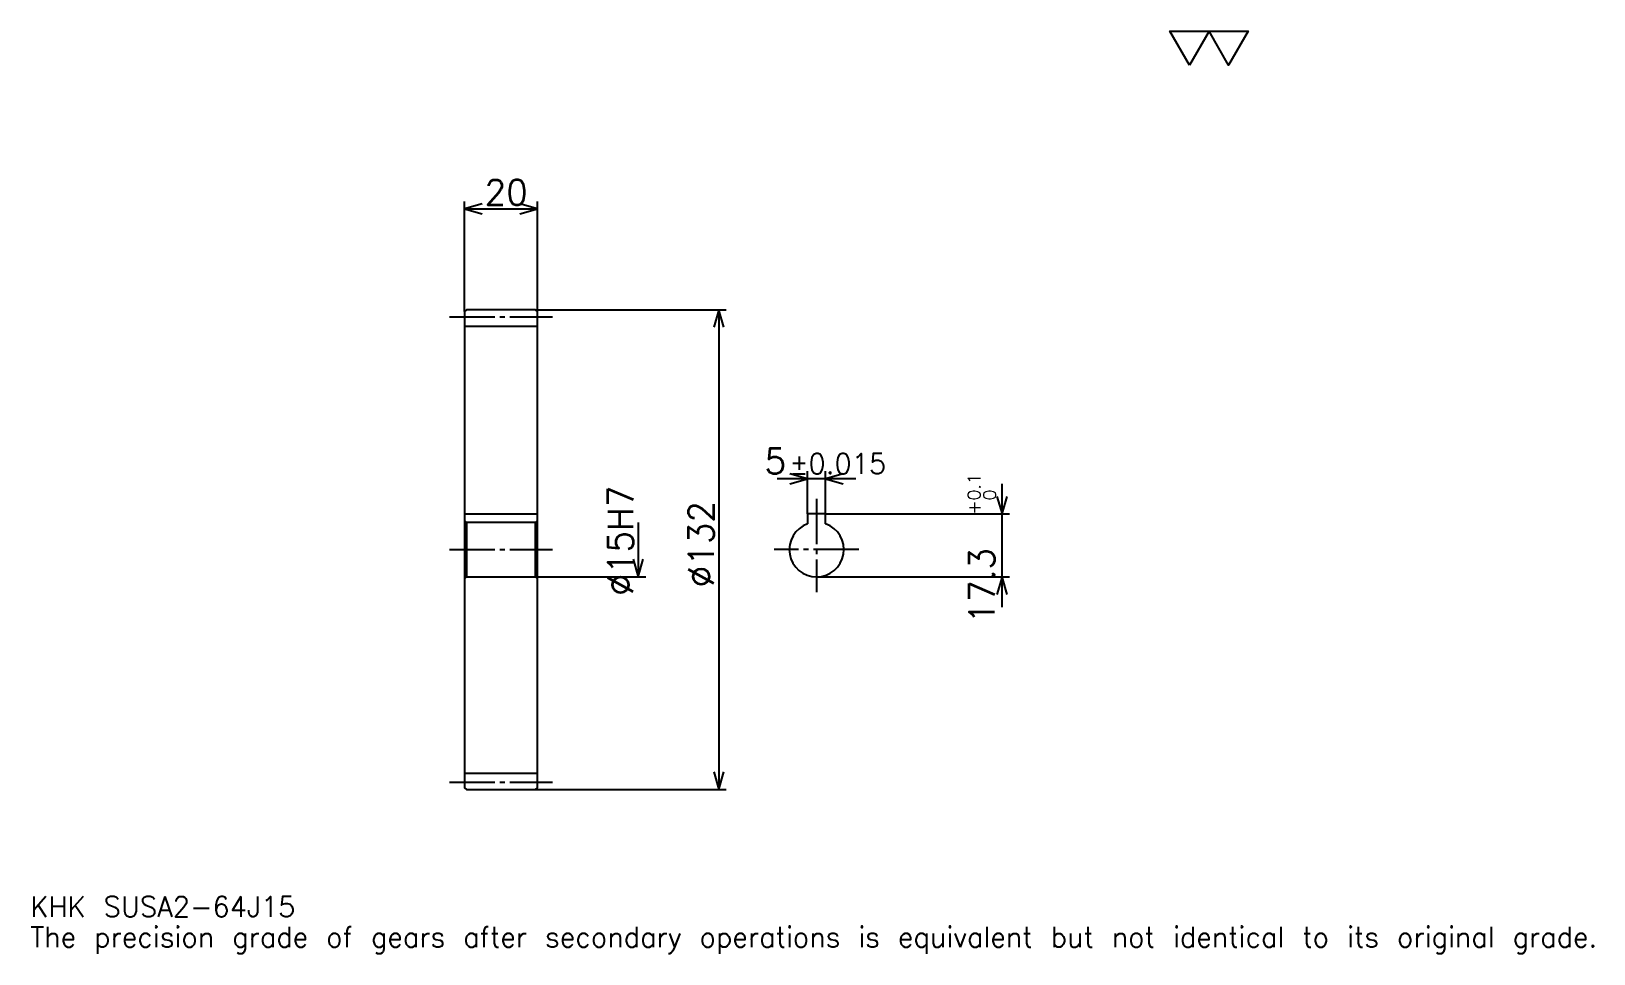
# Model space of a CAD drawing. Extents: x 14 to 444, y 5 to 259.
import ezdxf

# ---------------------------------------------------------------- set-up
doc = ezdxf.new("R2010")
doc.units = 0
doc.linetypes.add('DASHDOT', pattern=[16.630436, 12.472826, -1.38587, 1.38587, -1.38587])
doc.layers.get('0').update_dxf_attribs({"linetype": 'CONTINUOUS'})
doc.layers.add('DASHDOT', color=6, linetype='DASHDOT')
doc.styles.add('KANJI', font='TXT', dxfattribs={"bigfont": 'BIGFONT'})

msp = doc.modelspace()

# ---------------------------------------------------------------- linework, layer by layer
at = {"color": 5}
for p, q in [((133.28804, 182.241852), (133.28804, 212.038055)), ((153.28804, 182.241852), (153.28804, 212.038055)), ((133.28804, 209.959244), (153.28804, 209.959244)), ((133.28804, 181.741852), (133.28804, 182.241852)), ((152.78804, 182.241852), (153.28804, 182.241852)), ((153.28804, 182.241852), (205.258148, 182.241852)), ((153.28804, 181.741852), (153.28804, 182.241852)), ((203.179352, 182.241852), (203.179352, 50.241852)), ((227.581512, 126.041855), (227.581512, 137.821747)), ((232.581512, 126.041855), (232.581512, 137.821747)), ((240.896729, 135.742935), (219.266296, 135.742935)), ((281.086975, 100.426636), (281.086975, 134.357071)), ((232.581512, 126.041855), (283.165771, 126.041855)), ((181.005432, 123.741852), (181.005432, 108.741852)), ((153.28804, 108.741852), (183.084229, 108.741852)), ((230.081512, 108.741852), (283.165771, 108.741852)), ((152.78804, 50.241852), (153.28804, 50.241852)), ((153.28804, 50.241852), (205.258148, 50.241852))]:
    msp.add_line(p, q, dxfattribs=at)
at = {"color": 4}
for p, q in [((133.28804, 177.741852), (153.28804, 177.741852)), ((133.28804, 126.041855), (153.28804, 126.041855)), ((153.28804, 124.241852), (152.78804, 123.741852)), ((133.28804, 108.241852), (133.78804, 108.741852)), ((153.28804, 108.241852), (152.78804, 108.741852)), ((133.28804, 54.741852), (153.28804, 54.741852))]:
    msp.add_line(p, q, dxfattribs=at)
at = {"color": 7}
msp.add_lwpolyline([(332.608704, 249.456528), (327.203827, 258.825012), (348.823364, 258.825012), (343.418488, 249.456528), (338.01358, 258.825012), (332.608704, 249.456528)], dxfattribs=at)
at = {"color": 5}
for points in [[(138.13858, 211.345123), (133.28804, 209.959244), (138.13858, 208.573364)], [(148.4375, 208.573364), (153.28804, 209.959244), (148.4375, 211.345123)], [(204.565216, 177.391312), (203.179352, 182.241852), (201.793472, 177.391312)], [(222.730988, 134.357071), (227.581512, 135.742935), (222.730988, 137.128815)], [(237.432068, 137.128815), (232.581512, 135.742935), (237.432068, 134.357071)], [(279.701111, 130.892395), (281.086975, 126.041855), (282.472839, 130.892395)], [(179.619568, 113.592392), (181.005432, 108.741852), (182.391296, 113.592392)], [(282.472839, 103.891312), (281.086975, 108.741852), (279.701111, 103.891312)], [(201.793472, 55.092396), (203.179352, 50.241852), (204.565216, 55.092396)]]:
    msp.add_lwpolyline(points, dxfattribs=at)
at = {"color": 4}
for points in [[(133.28804, 108.241852), (133.28804, 50.741852), (133.78804, 50.241852), (152.78804, 50.241852), (153.28804, 50.741852), (153.28804, 181.741852), (152.78804, 182.241852), (133.78804, 182.241852), (133.28804, 181.741852), (133.28804, 108.241852)], [(232.581512, 123.31292), (232.581512, 126.041855), (227.581512, 126.041855), (227.581512, 123.31292)], [(133.28804, 124.241852), (133.78804, 123.741852), (133.78804, 108.741852), (152.78804, 108.741852), (152.78804, 123.741852), (133.78804, 123.741852)]]:
    msp.add_lwpolyline(points, dxfattribs=at)
msp.add_arc((230.081512, 116.241852), 7.5, 109.47122094, 70.52877906, dxfattribs=at)
at = {"layer": 'DASHDOT', "color": 7}
for p, q in [((129.130432, 180.241852), (157.445648, 180.241852)), ((230.081512, 130.199463), (230.081512, 104.584244)), ((129.130432, 116.241852), (157.445648, 116.241852)), ((241.739136, 116.241852), (218.42392, 116.241852)), ((129.130432, 52.241852), (157.445648, 52.241852))]:
    msp.add_line(p, q, dxfattribs=at)

# ---------------------------------------------------------------- texts
at = {"color": 7, "style": 'KANJI'}
for s, height, p in [('20', 6.929348, (138.783966, 211.067932)), ('5', 6.929348, (215.777985, 137.128815)), ('%%p0.015', 5.543478, (222.637177, 137.128815)), ('KHK SUSA2-64J15', 5.543478, (13.858696, 15.244565)), ('The precision grade of gears after secondary operations is equivalent but not identical to its original grade.', 5.543478, (13.858696, 6.929348))]:
    msp.add_text(s, height=height, dxfattribs=at).set_placement(p)
for s, height, p in [('0.1', 3.464674, (275.127716, 129.777191)), ('%%c15H7', 6.929348, (179.619568, 103.595795)), ('+', 3.464674, (275.127716, 125.896759)), ('0', 3.464674, (279.42392, 129.777191)), ('%%c132', 6.929348, (201.793472, 105.847832)), ('17.3', 6.929348, (279.008148, 95.903793))]:
    msp.add_text(s, height=height, rotation=90, dxfattribs=at).set_placement(p)

doc.saveas('drawing.dxf')
